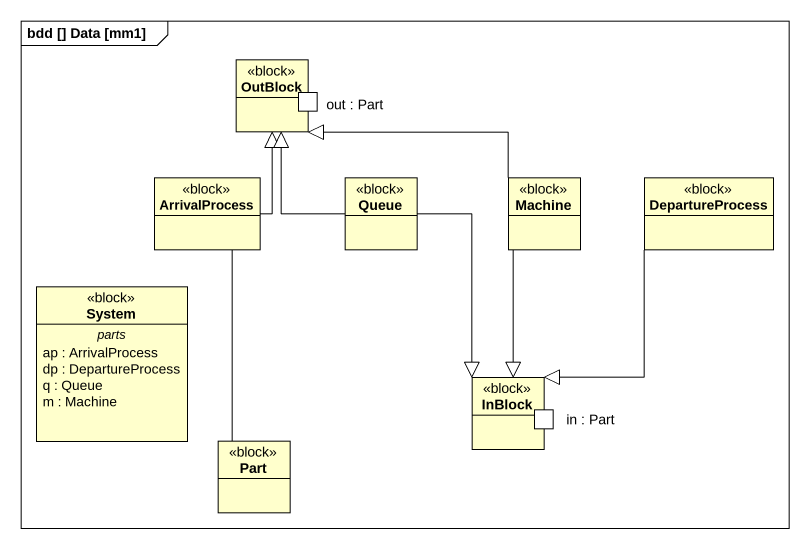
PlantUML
@startuml
mainframe bdd [] Data [mm1]
allowmixing
hide circle
hide empty members
rectangle OutBlock <<block>> {
  port "out : Part" as out_Part
}
class ArrivalProcess <<block>>
class "Queue" as Queue_ <<block>>
class Machine <<block>>
class DepartureProcess <<block>>
class System <<block>> {
  -- parts --
  ap : ArrivalProcess
  dp : DepartureProcess
  q : Queue
  m : Machine
}
rectangle InBlock <<block>> {
  port "in : Part" as in_Part
}
class Part <<block>>
ArrivalProcess -up-|> OutBlock
Queue_ -up-|> OutBlock
Queue_ --|> InBlock
Machine -left-|> OutBlock
Machine --|> InBlock
DepartureProcess --|> InBlock
Part -up- ArrivalProcess
@enduml
